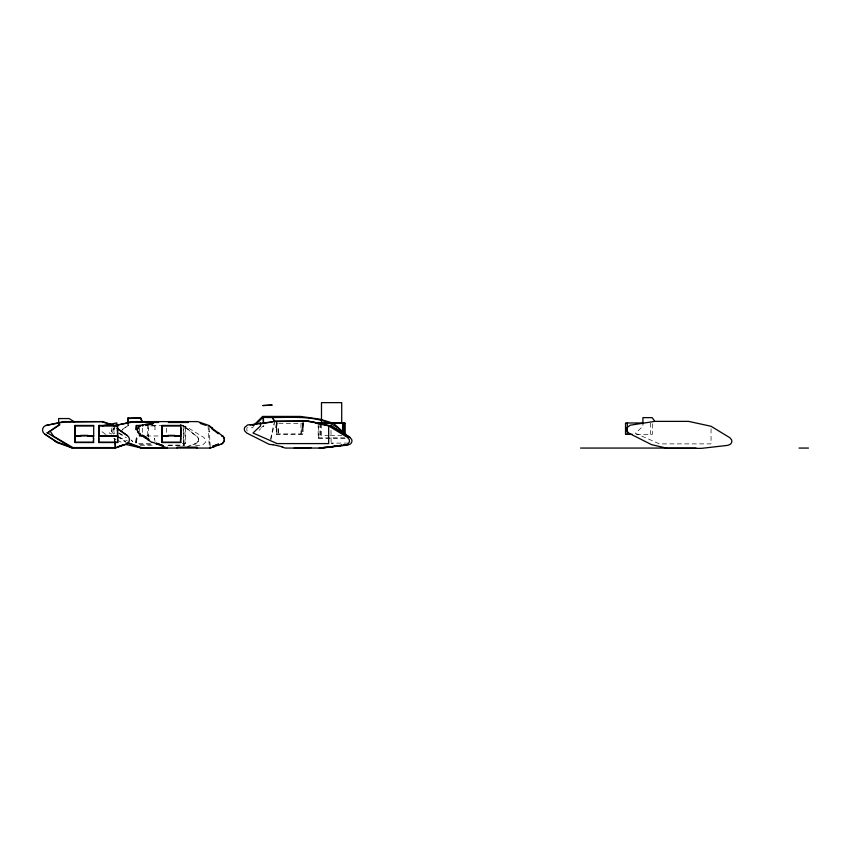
<?xml version="1.0" encoding="UTF-8"?>
<svg xmlns="http://www.w3.org/2000/svg" width="851" height="851" viewBox="0 0 851 851"><rect width="100%" height="100%" fill="white"/><g stroke="black" fill="none" stroke-linecap="round" stroke-linejoin="round"><path stroke-width="0.64" stroke-dasharray="4.25 3.19" d="M270.554 439.073L273.884 423.745M270.895 439.765L274.947 421.075M112.087 427.787L111.768 428.617A5.106 5.106 0 0 0 111.747 431.308L113.077 433.553L114.023 433.67M180.295 424.511L183.114 425.489L196.145 435.989L183.114 425.489L186.667 428.191M253.662 426.511L252.173 427.968L251.545 427.33M114.959 427.713L109.311 432.989L111.726 434.042M261.48 427.372L263.98 425.691L259.108 430.234M122.448 429.372L128.703 425L120.789 431.308M187.135 446.615L195.453 443.658L188.401 446.669M195.602 445.754L202.836 444.828L205.516 442.286A3.989 3.989 0 0 0 205.527 439.541L203.751 437.382L184.975 425.968L184.975 443.584M183.135 425.936L183.816 444.765L183.114 425.489M208.421 431.478L209.303 431.425M183.656 442.158L184.444 445.211L166.594 445.211L184.444 445.211M209.069 442.18L209.963 442.126M147.702 428.436L148.595 428.425M147.744 435.159L148.638 435.159M278.82 423.458L301.318 423.458M127.714 424.702L128.182 425.181L127.714 422.681M151.765 425.457L160.807 425.457M150.691 425.936L154.52 425.936L154.999 429.776L154.999 425.457M276.267 433.893L303.084 433.893M636.346 434.372L652.345 434.372L652.345 422.979M329.071 435.35L321.487 435.35L321.487 423.458M330.337 435.35L341.708 435.35M146.372 435.989L160.807 435.989M318.189 437.839L345.006 437.839M345.006 438.318L318.189 438.318L318.189 423.458M348.367 443.105L331.135 443.105L335.113 443.584M138.724 443.584L150.616 443.584M182.337 443.584L185.454 443.584L185.454 426.255M139.266 444.733L153.935 444.733M140.415 445.211L153.935 445.211M180.146 424.957L182.891 425.904M118.959 437.223L127.405 440.935M105.45 434.233L101.067 431M113.715 438.403L116.076 439.595M117.257 440.19L121.98 442.573M118.863 432.861L123.714 435.669M130.969 439.861L132.83 441.488L130.735 440.275M118.629 433.276L126.544 437.85M117.715 436.18L125.65 441.563M117.449 436.574L126.342 442.605M209.091 427.862L210.186 445.69M208.08 425.989L209.41 447.637M114.034 425.489L114.545 433.808M114.832 438.563L115.055 442.126M113.715 428.159L114.066 433.829M114.364 438.584L114.577 442.158M331.007 430.372L331.135 443.584M148.585 426.425L148.659 437.191M147.68 423.968L147.776 438.51M711.042 428.787L711.042 443.882L659.493 443.882L635.367 433.287L642.909 426.255L642.909 423.234M650.579 422.979L650.579 434.372M320.306 423.458L320.306 437.839M319.955 423.458L319.955 438.318M318.774 437.839L318.657 424.053M303.084 427.489L303.084 434.372L276.267 434.372L276.267 427.489M302.605 427.489L302.605 434.372M301.318 428.67L301.318 434.372M300.967 423.458L300.967 433.893M278.383 428.67L278.383 433.893M278.032 428.67L278.032 434.372M276.745 427.489L276.745 434.372M276.628 428.67L276.628 433.893M166.402 428.096L166.402 433.361M154.999 441.478L154.52 438.244L154.52 442.552M142.425 428.096L142.425 433.361M139.458 428.096L139.458 432.042M247.215 431A4.223 4.223 0 0 1 247.237 427.287M113.757 434.063A4.851 4.851 0 0 1 112.109 427.904M198.379 441.041L195.613 444.105A4.893 4.893 0 0 0 196.432 435.606L198.4 438.371A5.138 5.138 0 0 1 198.379 441.041"/><path stroke-width="1.28" d="M93.216 440.105L93.695 442.541L74.814 442.541L74.814 425.457L93.695 425.457L93.684 436.233L87.738 435.882M180.838 427.691L180.827 436.233L174.881 435.882M274.235 421.543L308.605 421.075L331.135 425.968L349.91 437.382L351.686 439.541A3.989 3.989 0 0 1 351.676 442.286L350.633 443.85L348.048 445.03L321.614 448.062L285.191 448.062L281.532 446.722M45.507 425.564L63.623 422.075L102.822 421.596L63.57 421.596L45.507 425.564A4.851 4.851 0 0 0 44.678 434.063L57.262 442.605L72.303 448.062L115.417 448.062L126.533 444.105A4.893 4.893 0 0 0 127.352 435.606L117.3 428.564L127.352 435.606M127.395 442.988L141.383 448.062L167.221 447.583M326.773 425.021L312.966 422.022M273.086 444.765L269.203 444.35L246.779 433.042L244.758 431A4.223 4.223 0 0 1 244.769 427.287L247.747 424.915L253.215 424.553M111.226 424.511L113.811 425.904L132.65 421.596L197.73 421.596L208.942 425.489L212.559 428.223M200.538 422.575L200.251 423.415L205.846 425.351L206.133 424.511M349.91 437.382L331.135 425.968M57.262 442.605L54.836 440.956M167.211 447.169L167.211 448.062L152.393 442.18M208.718 425.904L222.93 436.127L224.228 438.371A5.138 5.138 0 0 1 224.207 441.041L222.196 443.754L210.325 448.062L141.383 448.062M44.678 434.063L57.485 442.18L72.303 447.583L115.417 447.583L126.533 444.105M140.085 433.329L139.585 434.063L152.18 442.605M142.053 435.733L142.553 434.999M143.776 435.829L143.276 436.574L143.776 435.829L148.978 439.361L148.478 440.095M145.319 437.946L145.819 437.212M147.776 439.616L148.276 438.882M212.495 428.191L211.952 428.893L218.175 433.616L218.718 432.904L218.175 433.616M221.728 436.318L222.271 435.606A4.893 4.893 0 0 1 221.441 444.105L221.281 443.658M347.559 437.137L348.144 436.478L333.411 423.277L320.157 419.192L300.563 416.437L262.64 416.426L253.396 425.521M256.119 424.085L263.002 417.32C290.819 418.745 326.593 411.373 346.58 436.265M272.405 417.522L274.565 421.351L272.256 417.32M58.74 423.149L59.847 424.851L47.284 432.989L58.634 425.064L58.634 418.554L69.133 418.554L74.314 421.819M102.29 425.787L116.853 422.926L116.853 425.947M140.415 425.564L137.596 428.617A5.106 5.106 0 0 0 137.575 431.308L139.585 434.063A4.851 4.851 0 0 1 140.415 425.564L158.477 421.596L158.626 422.479L132.703 422.075L114.577 425.564A4.851 4.851 0 0 0 113.811 425.979M118.778 446.381L123.012 444.85M146.223 424.287L146.415 425.16L152.861 423.745L152.669 422.873M146.415 425.16L152.861 423.745M250.215 424.915L258.098 423.692M260.066 423.383L274.979 421.543M252.375 425.064L254.577 424.723M259.417 423.968L272.086 422M654.855 421.373L630.123 425.213L627.144 427.585A4.223 4.223 0 0 0 627.123 431.297L629.155 433.34L651.579 444.658L667.556 448.36L701.522 448.36L727.956 445.328L730.541 444.148L731.573 442.584A3.989 3.989 0 0 0 731.583 439.839L729.807 437.691L711.042 426.266L688.512 421.373L654.855 421.373L652.164 417.628L642.909 417.628L642.909 423.787M325.125 447.179L321.614 448.062L342.081 445.233L327.529 447.381M343.272 445.094L346.814 444.69M319.157 448.062L345.58 445.03L347.41 444.424L349.208 442.286A3.989 3.989 0 0 0 349.218 439.541L347.442 437.382L328.667 425.968L328.667 443.584L277.128 443.584L253.002 432.989L260.544 425.947L260.544 422.926L257.672 423.862M209.41 447.637L210.186 447.19M147.776 439.233L148.67 439.222M127.714 418.522L140.649 418.043L127.714 418.043L127.714 423.138M274.235 421.075L308.605 421.075M263.48 422.032L263.002 417.32M642.813 422.979L625.528 422.979L625.528 434.372L632.463 434.372M345.006 423.458L344.059 422.979M143.308 425.457L136.128 425.457L136.128 429.776L136.596 425.936L140.436 425.457M74.814 425.936L93.695 425.936M98.812 425.936L117.693 425.936M161.956 425.936L180.838 425.936M99.29 431.468L98.822 436.233L104.769 436.233L104.769 435.382L117.693 436.223M104.769 435.712L111.747 435.712M74.814 435.903L93.695 435.882L93.216 438.329M98.812 435.882L117.693 435.903M143.308 435.989L139.458 435.989L139.458 433.361M161.956 435.903L180.838 435.882M74.814 436.233L80.76 436.233L80.76 435.382L87.738 435.382L87.738 436.223M161.956 436.233L167.902 436.233L167.902 435.382L174.881 435.382L174.881 436.223M93.695 437.988L93.695 440.435M98.812 437.988L98.812 440.435M180.838 437.988L180.359 440.435M74.814 442.212L93.695 442.212M98.812 442.212L117.693 442.212M161.956 442.212L180.838 442.212M74.814 442.36L75.292 425.457M117.693 442.36L117.215 425.457M161.956 442.36L162.435 425.936M311.455 447.583L294.116 448.062M580.563 448.062L696.107 448.062M799.025 448.062L808.45 448.062M315.008 422.947L329.209 426.032M308.551 421.543L312.87 422.479M272.926 444.647L282.681 446.903M125.522 444.35L141.5 448.062M102.822 421.596L114.034 425.489L102.737 422.064M127.597 442.552L141.468 447.583M47.028 432.595L72.303 448.062L72.303 447.254L53.517 436.255L50.188 431.117M142.404 421.596L140.585 417.937L141.979 421.809M145.638 424.415L145.829 425.287M142.447 425.117L142.638 425.989M128.203 422.575L132.65 421.596M627.293 422.979L627.293 434.372M345.006 433.957L345.006 422.979L318.189 423.458M344.527 422.979L344.527 433.957M343.825 422.979L319.37 422.979M343.24 422.979L343.24 433.925M342.879 423.458L342.879 433.925M341.708 423.458L341.708 402.64L321.487 402.64L321.487 423.458M269.884 417.32L265.863 417.32M263.48 417.32L263.48 423.341M210.325 447.169L210.325 448.062M197.028 448.062L197.028 447.169L177.168 447.169L177.168 448.062M188.284 421.596L188.284 422.49L168.413 422.49L168.413 421.596M128.182 418.043L128.182 423.138M99.29 425.457L99.29 435.903M156.669 443.286L156.371 444.126L156.669 443.297L163.328 445.701L163.02 446.541L163.318 445.722L156.669 443.297M218.345 444.265L212.835 446.243L213.133 447.062L212.835 446.222L218.345 444.265L218.643 445.105L218.345 444.265M115.055 442.126L115.417 448.062L115.055 442.126M272.012 405.065L263.002 405.544L272.012 405.065M276.745 422.979L276.267 427.489L276.745 422.979M303.084 422.979L302.605 427.489L303.084 422.979M117.693 425.457L98.812 425.457L98.812 442.541L117.693 442.541L117.693 425.457M180.838 425.457L161.956 425.457L161.956 442.552L180.838 442.552L180.838 425.457M136.596 438.244L136.128 442.552L136.596 438.244M218.079 445.296L217.782 444.467L218.079 445.296M213.846 446.807L213.548 445.988L213.846 446.807"/></g></svg>
